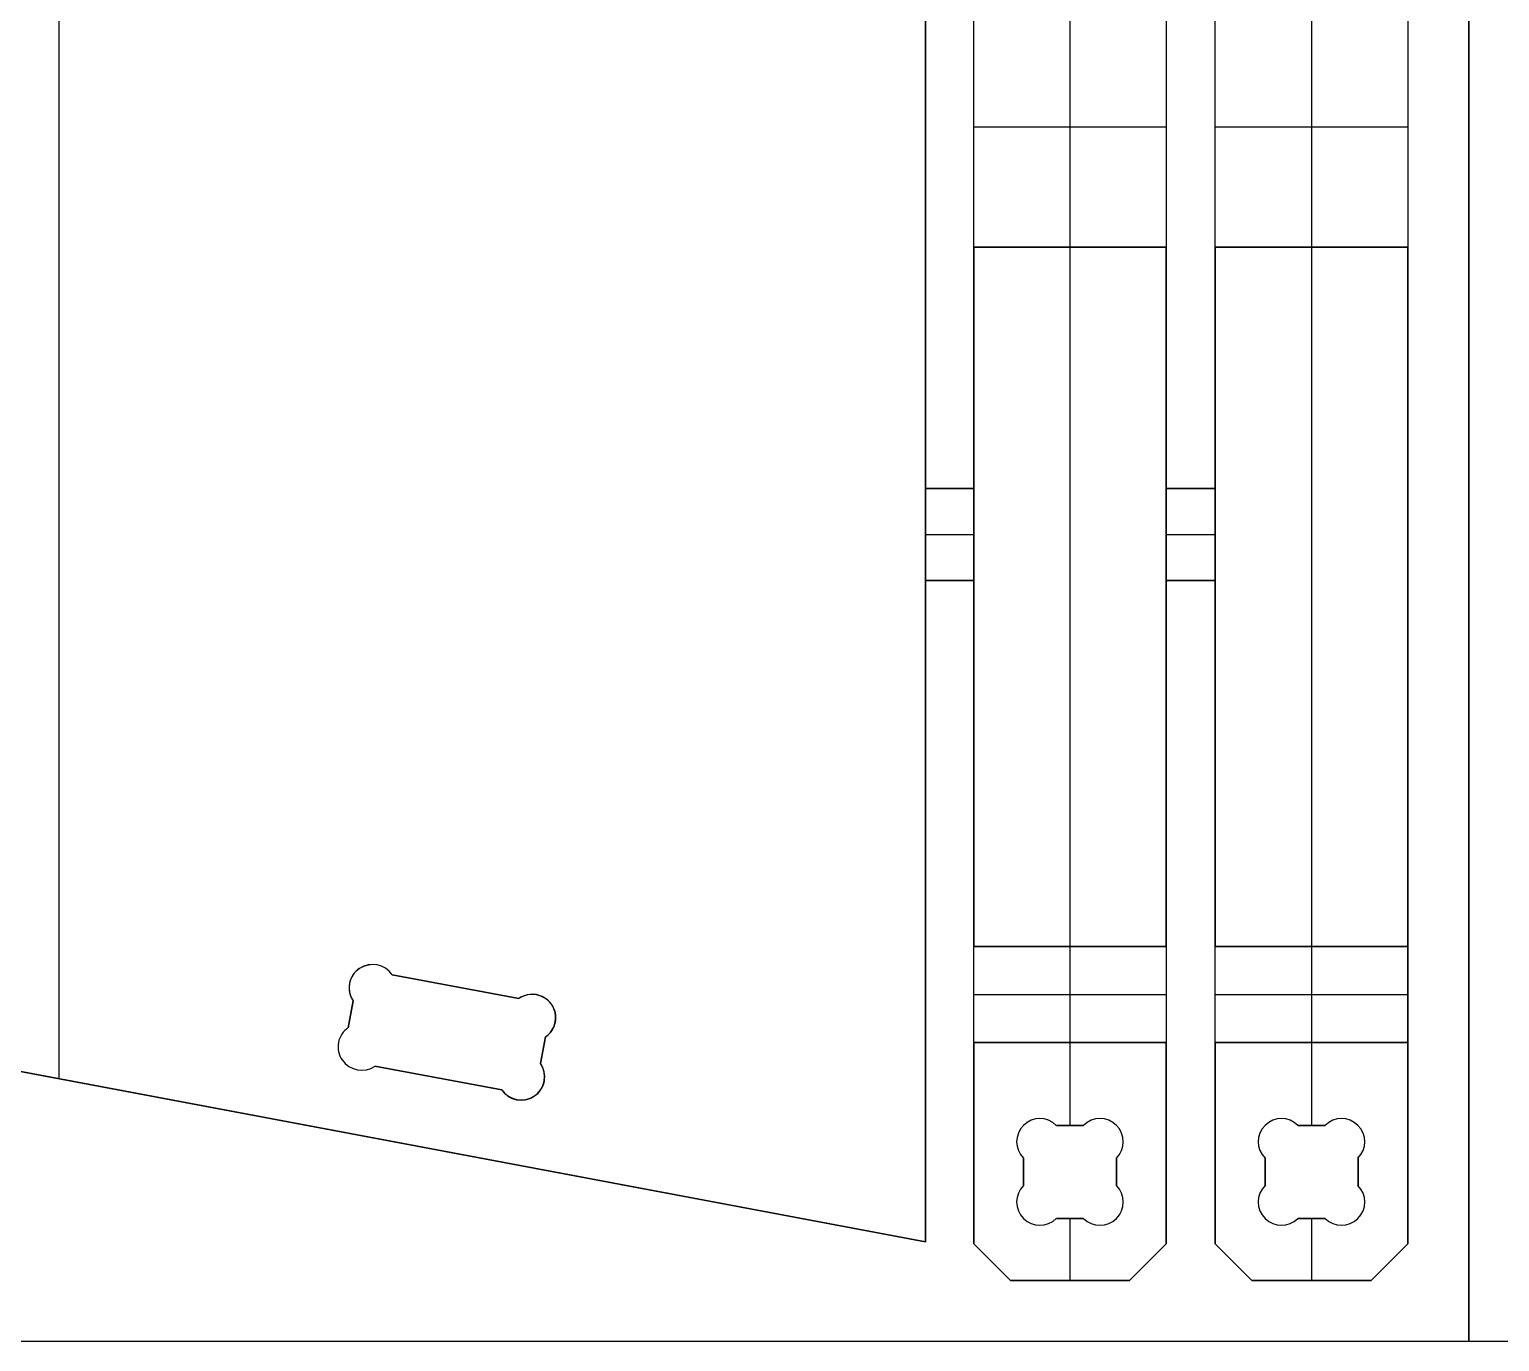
# Model space of a CAD drawing. Extents: x 24 to 120, y 0 to 48.
# Drawn here: x 60.27 to 72.29, y 0.03 to 10.76 of the extents above; entities that cross this region are included whole.
import ezdxf

# ---------------------------------------------------------------- set-up
doc = ezdxf.new("R2010")
doc.units = 0
doc.header["$MEASUREMENT"] = 0
for name, color, linetype in [('POCKETS_10_MM', 5, 'CONTINUOUS'), ('PROFILE_-_INSIDE', 30, 'CONTINUOUS'), ('PROFILE_-_OUTSIDE', 18, 'CONTINUOUS'), ('SOLIDS', 4, 'CONTINUOUS'), ('STOCK_PERIMETER', 1, 'CONTINUOUS'), ('TABS', 25, 'CONTINUOUS')]:
    doc.layers.add(name, color=color, linetype=linetype)

msp = doc.modelspace()

# ---------------------------------------------------------------- linework, layer by layer
at = {"layer": 'POCKETS_10_MM'}
for points in [[(67.992, 8.975), (67.992, 10.943), (69.566, 10.943), (69.566, 8.975)], [(69.966, 8.975), (69.966, 10.943), (71.541, 10.943), (71.541, 8.975)], [(67.992, 2.47), (67.992, 3.256), (69.566, 3.256), (69.566, 2.47)], [(69.966, 2.47), (69.966, 3.256), (71.541, 3.256), (71.541, 2.47)]]:
    msp.add_lwpolyline(points, close=True, dxfattribs=at)
at = {"layer": 'PROFILE_-_INSIDE'}
for p, q in [((63.237, 3.025, 0.5), (64.273, 2.831, 0.5)), ((62.878, 2.592, 0.5), (62.919, 2.811, 0.5)), ((64.492, 2.517, 0.5), (64.451, 2.298, 0.5)), ((64.133, 2.084, 0.5), (63.097, 2.278, 0.5)), ((68.89, 1.793, 0.5), (68.668, 1.793, 0.5)), ((70.865, 1.793, 0.5), (70.643, 1.793, 0.5)), ((68.399, 1.524, 0.5), (68.399, 1.302, 0.5)), ((69.159, 1.302, 0.5), (69.159, 1.524, 0.5)), ((70.374, 1.524, 0.5), (70.374, 1.302, 0.5)), ((71.134, 1.302, 0.5), (71.134, 1.524, 0.5)), ((68.668, 1.033, 0.5), (68.89, 1.033, 0.5)), ((70.643, 1.033, 0.5), (70.865, 1.033, 0.5))]:
    msp.add_line(p, q, dxfattribs=at)
for centre, radius, start, end in [((63.073, 2.919, 0.5), 0.188, 123.7252, 215.0103), ((63.078, 2.913, 0.5), 0.195, 35.0282, 123.7574), ((64.382, 2.669, 0.5), 0.195, 35.0282, 123.7573), ((64.388, 2.673, 0.5), 0.188, 303.7252, 35.0102), ((62.983, 2.436, 0.5), 0.188, 123.7252, 215.0103), ((62.989, 2.44, 0.5), 0.195, 215.0282, 303.7574), ((64.297, 2.19, 0.5), 0.188, 303.7252, 35.0103), ((64.293, 2.196, 0.5), 0.195, 215.0282, 303.7574), ((68.533, 1.659, 0.5), 0.19, 45, 135), ((69.025, 1.659, 0.5), 0.19, 45, 135), ((70.508, 1.659, 0.5), 0.19, 45, 135), ((70.999, 1.659, 0.5), 0.19, 45, 135), ((68.533, 1.659, 0.5), 0.19, 135, 225), ((69.025, 1.659, 0.5), 0.19, 315, 45), ((70.508, 1.659, 0.5), 0.19, 135, 225), ((70.999, 1.659, 0.5), 0.19, 315, 45), ((68.533, 1.167, 0.5), 0.19, 135, 225), ((69.025, 1.167, 0.5), 0.19, 315, 45), ((70.508, 1.167, 0.5), 0.19, 135, 225), ((70.999, 1.167, 0.5), 0.19, 315, 45), ((68.533, 1.167, 0.5), 0.19, 225, 315), ((69.025, 1.167, 0.5), 0.19, 225, 315), ((70.508, 1.167, 0.5), 0.19, 225, 315), ((70.999, 1.167, 0.5), 0.19, 225, 315)]:
    msp.add_arc(centre, radius, start, end, dxfattribs=at)
at = {"layer": 'PROFILE_-_OUTSIDE'}
for points in [[(69.566, 0.825), (69.266, 0.525), (68.292, 0.525), (67.992, 0.825), (67.992, 47.225), (68.292, 47.525), (69.266, 47.525), (69.566, 47.225)], [(71.241, 0.525), (70.266, 0.525), (69.966, 0.825), (69.966, 47.225), (70.266, 47.525), (71.241, 47.525), (71.541, 47.225), (71.541, 0.825)]]:
    msp.add_lwpolyline(points, close=True, dxfattribs=at)
msp.add_lwpolyline([(67.599, 30.286), (67.599, 0.841), (53.425, 3.51)], dxfattribs=at)
at = {"layer": 'SOLIDS'}
for p, q in [((67.992, 0.825, -0.738), (67.992, 47.225, -0.738)), ((69.566, 47.225, -0.738), (69.566, 0.825, -0.738)), ((69.966, 0.825, -0.738), (69.966, 47.225, -0.738)), ((71.541, 47.225, -0.738), (71.541, 0.825, -0.738)), ((68.779, 46.257, -0.738), (68.779, 1.793, -0.738)), ((70.754, 46.257, -0.738), (70.754, 1.793, -0.738)), ((67.599, 30.286), (67.599, 0.841)), ((67.599, 30.286, -0.738), (67.599, 0.841, -0.738)), ((67.599, 0.841, -0.369), (67.599, 30.286, -0.369)), ((60.512, 28.951), (60.512, 2.176)), ((60.512, 28.951, -0.738), (60.512, 2.176, -0.738)), ((67.992, 8.975, -0.369), (67.992, 10.943, -0.369)), ((68.779, 10.943, -0.369), (68.779, 8.975, -0.369)), ((69.566, 10.943, -0.369), (69.566, 8.975, -0.369)), ((69.966, 8.975, -0.369), (69.966, 10.943, -0.369)), ((70.754, 10.943, -0.369), (70.754, 8.975, -0.369)), ((71.541, 10.943, -0.369), (71.541, 8.975, -0.369)), ((67.992, 9.959, -0.369), (69.566, 9.959, -0.369)), ((69.966, 9.959, -0.369), (71.541, 9.959, -0.369)), ((67.992, 3.256), (67.992, 8.975)), ((69.566, 8.975), (67.992, 8.975)), ((69.566, 8.975, -0.369), (67.992, 8.975, -0.369)), ((67.992, 8.975), (67.992, 8.975, -0.369)), ((67.992, 8.975, -0.184), (69.566, 8.975, -0.184)), ((67.992, 8.975, -0.369), (67.992, 3.256, -0.369)), ((68.779, 8.975), (68.779, 8.975, -0.369)), ((68.779, 8.975), (68.779, 3.256)), ((69.566, 8.975, -0.369), (69.566, 8.975)), ((69.566, 8.975), (69.566, 3.256)), ((69.566, 3.256, -0.369), (69.566, 8.975, -0.369)), ((69.966, 3.256), (69.966, 8.975)), ((71.541, 8.975), (69.966, 8.975)), ((71.541, 8.975, -0.369), (69.966, 8.975, -0.369)), ((69.966, 8.975), (69.966, 8.975, -0.369)), ((69.966, 8.975, -0.184), (71.541, 8.975, -0.184)), ((69.966, 8.975, -0.369), (69.966, 3.256, -0.369)), ((70.754, 8.975), (70.754, 8.975, -0.369)), ((70.754, 8.975), (70.754, 3.256)), ((71.541, 8.975, -0.369), (71.541, 8.975)), ((71.541, 8.975), (71.541, 3.256)), ((71.541, 0.825, -0.369), (71.541, 8.975, -0.369)), ((67.599, 0.841), (53.425, 3.51)), ((67.599, 0.841, -0.738), (53.425, 3.51, -0.738)), ((53.425, 3.51, -0.369), (67.599, 0.841, -0.369)), ((67.992, 3.256), (69.566, 3.256)), ((67.992, 3.256, -0.369), (69.566, 3.256, -0.369)), ((67.992, 2.47, -0.369), (67.992, 3.256, -0.369)), ((67.992, 3.256, -0.369), (67.992, 3.256)), ((69.566, 3.256, -0.184), (67.992, 3.256, -0.184)), ((68.779, 3.256), (68.779, 3.256, -0.369)), ((68.779, 3.256, -0.369), (68.779, 2.47, -0.369)), ((69.566, 3.256, -0.369), (69.566, 3.256)), ((69.566, 3.256, -0.369), (69.566, 2.47, -0.369)), ((69.966, 3.256), (71.541, 3.256)), ((69.966, 3.256, -0.369), (71.541, 3.256, -0.369)), ((69.966, 2.47, -0.369), (69.966, 3.256, -0.369)), ((69.966, 3.256, -0.369), (69.966, 3.256)), ((71.541, 3.256, -0.184), (69.966, 3.256, -0.184)), ((70.754, 3.256), (70.754, 3.256, -0.369)), ((70.754, 3.256, -0.369), (70.754, 2.47, -0.369)), ((71.541, 3.256, -0.369), (71.541, 3.256)), ((71.541, 3.256, -0.369), (71.541, 2.47, -0.369)), ((62.969, 3.075), (62.969, 3.075, -0.738)), ((64.273, 2.831), (63.237, 3.025)), ((64.273, 2.831, -0.738), (63.237, 3.025, -0.738)), ((63.237, 3.025, -0.738), (63.237, 3.025)), ((63.237, 3.025, -0.25), (64.273, 2.831, -0.25)), ((63.755, 2.928), (63.755, 2.928, -0.738)), ((62.919, 2.811), (62.878, 2.592)), ((62.919, 2.811, -0.738), (62.878, 2.592, -0.738)), ((62.878, 2.592, -0.25), (62.919, 2.811, -0.25)), ((62.919, 2.811, -0.738), (62.919, 2.811)), ((64.273, 2.831, -0.738), (64.273, 2.831)), ((64.542, 2.781), (64.542, 2.781, -0.738)), ((67.992, 2.863, -0.369), (69.566, 2.863, -0.369)), ((69.966, 2.863, -0.369), (71.541, 2.863, -0.369)), ((62.899, 2.702), (62.899, 2.702, -0.738)), ((62.878, 2.592, -0.738), (62.878, 2.592)), ((62.798, 2.471), (62.798, 2.471, -0.738)), ((64.451, 2.298), (64.492, 2.517)), ((64.451, 2.298, -0.738), (64.492, 2.517, -0.738)), ((64.492, 2.517, -0.25), (64.451, 2.298, -0.25)), ((64.471, 2.407), (64.471, 2.407, -0.738)), ((64.492, 2.517, -0.738), (64.492, 2.517)), ((67.992, 0.825), (67.992, 2.47)), ((69.566, 2.47), (67.992, 2.47)), ((69.566, 2.47, -0.369), (67.992, 2.47, -0.369)), ((67.992, 2.47), (67.992, 2.47, -0.369)), ((67.992, 2.47, -0.184), (69.566, 2.47, -0.184)), ((67.992, 2.47, -0.369), (67.992, 0.825, -0.369)), ((68.779, 2.47), (68.779, 2.47, -0.369)), ((68.779, 2.47), (68.779, 1.793)), ((69.566, 2.47, -0.369), (69.566, 2.47)), ((69.566, 2.47), (69.566, 0.825)), ((69.566, 0.825, -0.369), (69.566, 2.47, -0.369)), ((69.966, 0.825), (69.966, 2.47)), ((71.541, 2.47), (69.966, 2.47)), ((71.541, 2.47, -0.369), (69.966, 2.47, -0.369)), ((69.966, 2.47), (69.966, 2.47, -0.369)), ((69.966, 2.47, -0.184), (71.541, 2.47, -0.184)), ((69.966, 2.47, -0.369), (69.966, 0.825, -0.369)), ((70.754, 2.47), (70.754, 2.47, -0.369)), ((70.754, 2.47), (70.754, 1.793)), ((71.541, 2.47, -0.369), (71.541, 2.47)), ((71.541, 2.47), (71.541, 0.825)), ((62.829, 2.328), (62.829, 2.328, -0.738)), ((64.451, 2.298, -0.738), (64.451, 2.298)), ((60.512, 2.176), (60.512, 2.176, -0.738)), ((62.953, 2.249), (62.953, 2.249, -0.738)), ((63.097, 2.278), (64.133, 2.084)), ((63.097, 2.278, -0.738), (64.133, 2.084, -0.738)), ((63.097, 2.278, -0.738), (63.097, 2.278)), ((64.133, 2.084, -0.25), (63.097, 2.278, -0.25)), ((63.615, 2.181), (63.615, 2.181, -0.738)), ((64.133, 2.084, -0.738), (64.133, 2.084)), ((64.401, 2.034), (64.401, 2.034, -0.738)), ((68.399, 1.793), (68.399, 1.793, -0.738)), ((68.89, 1.793), (68.668, 1.793)), ((68.89, 1.793, -0.738), (68.668, 1.793, -0.738)), ((68.668, 1.793, -0.738), (68.668, 1.793)), ((68.668, 1.793, -0.25), (68.89, 1.793, -0.25)), ((68.779, 1.793), (68.779, 1.793, -0.738)), ((68.89, 1.793, -0.738), (68.89, 1.793)), ((69.159, 1.793), (69.159, 1.793, -0.738)), ((70.374, 1.793), (70.374, 1.793, -0.738)), ((70.865, 1.793), (70.643, 1.793)), ((70.865, 1.793, -0.738), (70.643, 1.793, -0.738)), ((70.643, 1.793, -0.738), (70.643, 1.793)), ((70.643, 1.793, -0.25), (70.865, 1.793, -0.25)), ((70.754, 1.793), (70.754, 1.793, -0.738)), ((70.865, 1.793, -0.738), (70.865, 1.793)), ((71.134, 1.793), (71.134, 1.793, -0.738)), ((68.399, 1.524), (68.399, 1.302)), ((68.399, 1.524, -0.738), (68.399, 1.302, -0.738)), ((68.399, 1.524, -0.738), (68.399, 1.524)), ((68.399, 1.302, -0.25), (68.399, 1.524, -0.25)), ((69.159, 1.302), (69.159, 1.524)), ((69.159, 1.302, -0.738), (69.159, 1.524, -0.738)), ((69.159, 1.524), (69.159, 1.524, -0.738)), ((69.159, 1.524, -0.25), (69.159, 1.302, -0.25)), ((70.374, 1.524), (70.374, 1.302)), ((70.374, 1.524, -0.738), (70.374, 1.302, -0.738)), ((70.374, 1.524, -0.738), (70.374, 1.524)), ((70.374, 1.302, -0.25), (70.374, 1.524, -0.25)), ((71.134, 1.302), (71.134, 1.524)), ((71.134, 1.302, -0.738), (71.134, 1.524, -0.738)), ((71.134, 1.524), (71.134, 1.524, -0.738)), ((71.134, 1.524, -0.25), (71.134, 1.302, -0.25)), ((68.399, 1.413), (68.399, 1.413, -0.738)), ((69.159, 1.413), (69.159, 1.413, -0.738)), ((70.374, 1.413), (70.374, 1.413, -0.738)), ((71.134, 1.413), (71.134, 1.413, -0.738)), ((68.399, 1.302, -0.738), (68.399, 1.302)), ((69.159, 1.302, -0.738), (69.159, 1.302)), ((70.374, 1.302, -0.738), (70.374, 1.302)), ((71.134, 1.302, -0.738), (71.134, 1.302)), ((68.399, 1.033), (68.399, 1.033, -0.738)), ((68.668, 1.033), (68.89, 1.033)), ((68.668, 1.033, -0.738), (68.89, 1.033, -0.738)), ((68.668, 1.033, -0.738), (68.668, 1.033)), ((68.89, 1.033, -0.25), (68.668, 1.033, -0.25)), ((68.779, 1.033, -0.738), (68.779, 0.525, -0.738)), ((68.779, 1.033), (68.779, 1.033, -0.738)), ((68.779, 1.033), (68.779, 0.525)), ((68.89, 1.033, -0.738), (68.89, 1.033)), ((69.159, 1.033), (69.159, 1.033, -0.738)), ((70.374, 1.033), (70.374, 1.033, -0.738)), ((70.643, 1.033), (70.865, 1.033)), ((70.643, 1.033, -0.738), (70.865, 1.033, -0.738)), ((70.643, 1.033, -0.738), (70.643, 1.033)), ((70.865, 1.033, -0.25), (70.643, 1.033, -0.25)), ((70.754, 1.033, -0.738), (70.754, 0.525, -0.738)), ((70.754, 1.033), (70.754, 1.033, -0.738)), ((70.754, 1.033), (70.754, 0.525)), ((70.865, 1.033, -0.738), (70.865, 1.033)), ((71.134, 1.033), (71.134, 1.033, -0.738)), ((67.599, 0.841, -0.738), (67.599, 0.841)), ((68.292, 0.525), (67.992, 0.825)), ((68.292, 0.525, -0.738), (67.992, 0.825, -0.738)), ((67.992, 0.825, -0.738), (67.992, 0.825)), ((67.992, 0.825, -0.369), (68.292, 0.525, -0.369)), ((69.566, 0.825), (69.266, 0.525)), ((69.566, 0.825, -0.738), (69.266, 0.525, -0.738)), ((69.266, 0.525, -0.369), (69.566, 0.825, -0.369)), ((69.566, 0.825), (69.566, 0.825, -0.738)), ((70.266, 0.525), (69.966, 0.825)), ((70.266, 0.525, -0.738), (69.966, 0.825, -0.738)), ((69.966, 0.825, -0.738), (69.966, 0.825)), ((69.966, 0.825, -0.369), (70.266, 0.525, -0.369)), ((71.541, 0.825), (71.241, 0.525)), ((71.541, 0.825, -0.738), (71.241, 0.525, -0.738)), ((71.241, 0.525, -0.369), (71.541, 0.825, -0.369)), ((71.541, 0.825, -0.738), (71.541, 0.825)), ((68.142, 0.675), (68.142, 0.675, -0.738)), ((69.416, 0.675), (69.416, 0.675, -0.738)), ((70.116, 0.675), (70.116, 0.675, -0.738)), ((71.391, 0.675), (71.391, 0.675, -0.738)), ((69.266, 0.525), (68.292, 0.525)), ((69.266, 0.525, -0.738), (68.292, 0.525, -0.738)), ((68.292, 0.525, -0.738), (68.292, 0.525)), ((68.292, 0.525, -0.369), (69.266, 0.525, -0.369)), ((68.779, 0.525), (68.779, 0.525, -0.738)), ((69.266, 0.525, -0.738), (69.266, 0.525)), ((71.241, 0.525), (70.266, 0.525)), ((71.241, 0.525, -0.738), (70.266, 0.525, -0.738)), ((70.266, 0.525, -0.738), (70.266, 0.525)), ((70.266, 0.525, -0.369), (71.241, 0.525, -0.369)), ((70.754, 0.525), (70.754, 0.525, -0.738)), ((71.241, 0.525), (71.241, 0.525, -0.738))]:
    msp.add_line(p, q, dxfattribs=at)
for centre, radius, start, end in [((63.078, 2.918), 0.192, 33.9537, 213.9036), ((63.078, 2.918, -0.738), 0.192, 33.9537, 213.9036), ((63.078, 2.918, -0.25), 0.192, 33.9537, 213.9036), ((64.383, 2.674), 0.191, 304.8072, 124.8573), ((64.383, 2.674, -0.738), 0.191, 304.8072, 124.8573), ((64.383, 2.674, -0.25), 0.191, 304.8072, 124.8573), ((62.983, 2.436), 0.188, 123.7252, 215.0103), ((62.983, 2.436, -0.738), 0.188, 123.7252, 215.0103), ((62.983, 2.436, -0.25), 0.188, 123.7252, 215.0103), ((62.989, 2.44), 0.195, 215.0282, 303.7574), ((62.989, 2.44, -0.738), 0.195, 215.0282, 303.7574), ((62.989, 2.44, -0.25), 0.195, 215.0282, 303.7574), ((64.292, 2.191), 0.192, 213.9537, 33.9036), ((64.292, 2.191, -0.738), 0.192, 213.9537, 33.9036), ((64.292, 2.191, -0.25), 0.192, 213.9537, 33.9036), ((68.533, 1.659), 0.19, 45, 225), ((68.533, 1.659, -0.738), 0.19, 45, 225), ((68.533, 1.659, -0.25), 0.19, 45, 225), ((69.025, 1.659), 0.19, 315, 135), ((69.025, 1.659, -0.738), 0.19, 315, 135), ((69.025, 1.659, -0.25), 0.19, 315, 135), ((70.508, 1.659), 0.19, 45, 225), ((70.508, 1.659, -0.738), 0.19, 45, 225), ((70.508, 1.659, -0.25), 0.19, 45, 225), ((70.999, 1.659), 0.19, 315, 135), ((70.999, 1.659, -0.738), 0.19, 315, 135), ((70.999, 1.659, -0.25), 0.19, 315, 135), ((68.533, 1.167), 0.19, 135, 315), ((68.533, 1.167, -0.738), 0.19, 135, 315), ((68.533, 1.167, -0.25), 0.19, 135, 315), ((69.025, 1.167), 0.19, 225, 45), ((69.025, 1.167, -0.738), 0.19, 225, 45), ((69.025, 1.167, -0.25), 0.19, 225, 45), ((70.508, 1.167), 0.19, 135, 315), ((70.508, 1.167, -0.738), 0.19, 135, 315), ((70.508, 1.167, -0.25), 0.19, 135, 315), ((70.999, 1.167), 0.19, 225, 45), ((70.999, 1.167, -0.738), 0.19, 225, 45), ((70.999, 1.167, -0.25), 0.19, 225, 45)]:
    msp.add_arc(centre, radius, start, end, dxfattribs=at)
at = {"layer": 'STOCK_PERIMETER'}
for points in [[(72.041, 0.025), (48.041, 0.025), (48.041, 48.025), (72.041, 48.025)], [(72.041, 48.025), (96.041, 48.025), (96.041, 0.025), (72.041, 0.025)]]:
    msp.add_lwpolyline(points, close=True, dxfattribs=at)
at = {"layer": 'TABS'}
for p, q in [((67.599, 7, -0.738), (67.599, 6.25, -0.738)), ((67.599, 7, -0.738), (67.599, 7, -0.613)), ((67.599, 6.25, -0.613), (67.599, 7, -0.613)), ((67.992, 7, -0.738), (67.599, 7, -0.738)), ((67.992, 7, -0.613), (67.599, 7, -0.613)), ((67.599, 7, -0.675), (67.992, 7, -0.675)), ((67.992, 6.25, -0.738), (67.992, 7, -0.738)), ((67.992, 7, -0.613), (67.992, 7, -0.738)), ((67.992, 7, -0.613), (67.992, 6.25, -0.613)), ((69.966, 7, -0.738), (69.566, 7, -0.738)), ((69.966, 7, -0.613), (69.566, 7, -0.613)), ((69.566, 7, -0.738), (69.566, 6.25, -0.738)), ((69.566, 7, -0.738), (69.566, 7, -0.613)), ((69.566, 6.25, -0.613), (69.566, 7, -0.613)), ((69.566, 7, -0.675), (69.966, 7, -0.675)), ((69.966, 6.25, -0.738), (69.966, 7, -0.738)), ((69.966, 7, -0.613), (69.966, 7, -0.738)), ((69.966, 7, -0.613), (69.966, 6.25, -0.613)), ((67.599, 6.625, -0.738), (67.992, 6.625, -0.738)), ((67.599, 6.625, -0.613), (67.992, 6.625, -0.613)), ((69.566, 6.625, -0.738), (69.966, 6.625, -0.738)), ((69.566, 6.625, -0.613), (69.966, 6.625, -0.613)), ((67.599, 6.25, -0.613), (67.599, 6.25, -0.738)), ((67.599, 6.25, -0.738), (67.992, 6.25, -0.738)), ((67.599, 6.25, -0.613), (67.992, 6.25, -0.613)), ((67.992, 6.25, -0.675), (67.599, 6.25, -0.675)), ((67.992, 6.25, -0.738), (67.992, 6.25, -0.613)), ((69.566, 6.25, -0.613), (69.566, 6.25, -0.738)), ((69.566, 6.25, -0.738), (69.966, 6.25, -0.738)), ((69.566, 6.25, -0.613), (69.966, 6.25, -0.613)), ((69.966, 6.25, -0.675), (69.566, 6.25, -0.675)), ((69.966, 6.25, -0.738), (69.966, 6.25, -0.613))]:
    msp.add_line(p, q, dxfattribs=at)

doc.saveas('drawing.dxf')
